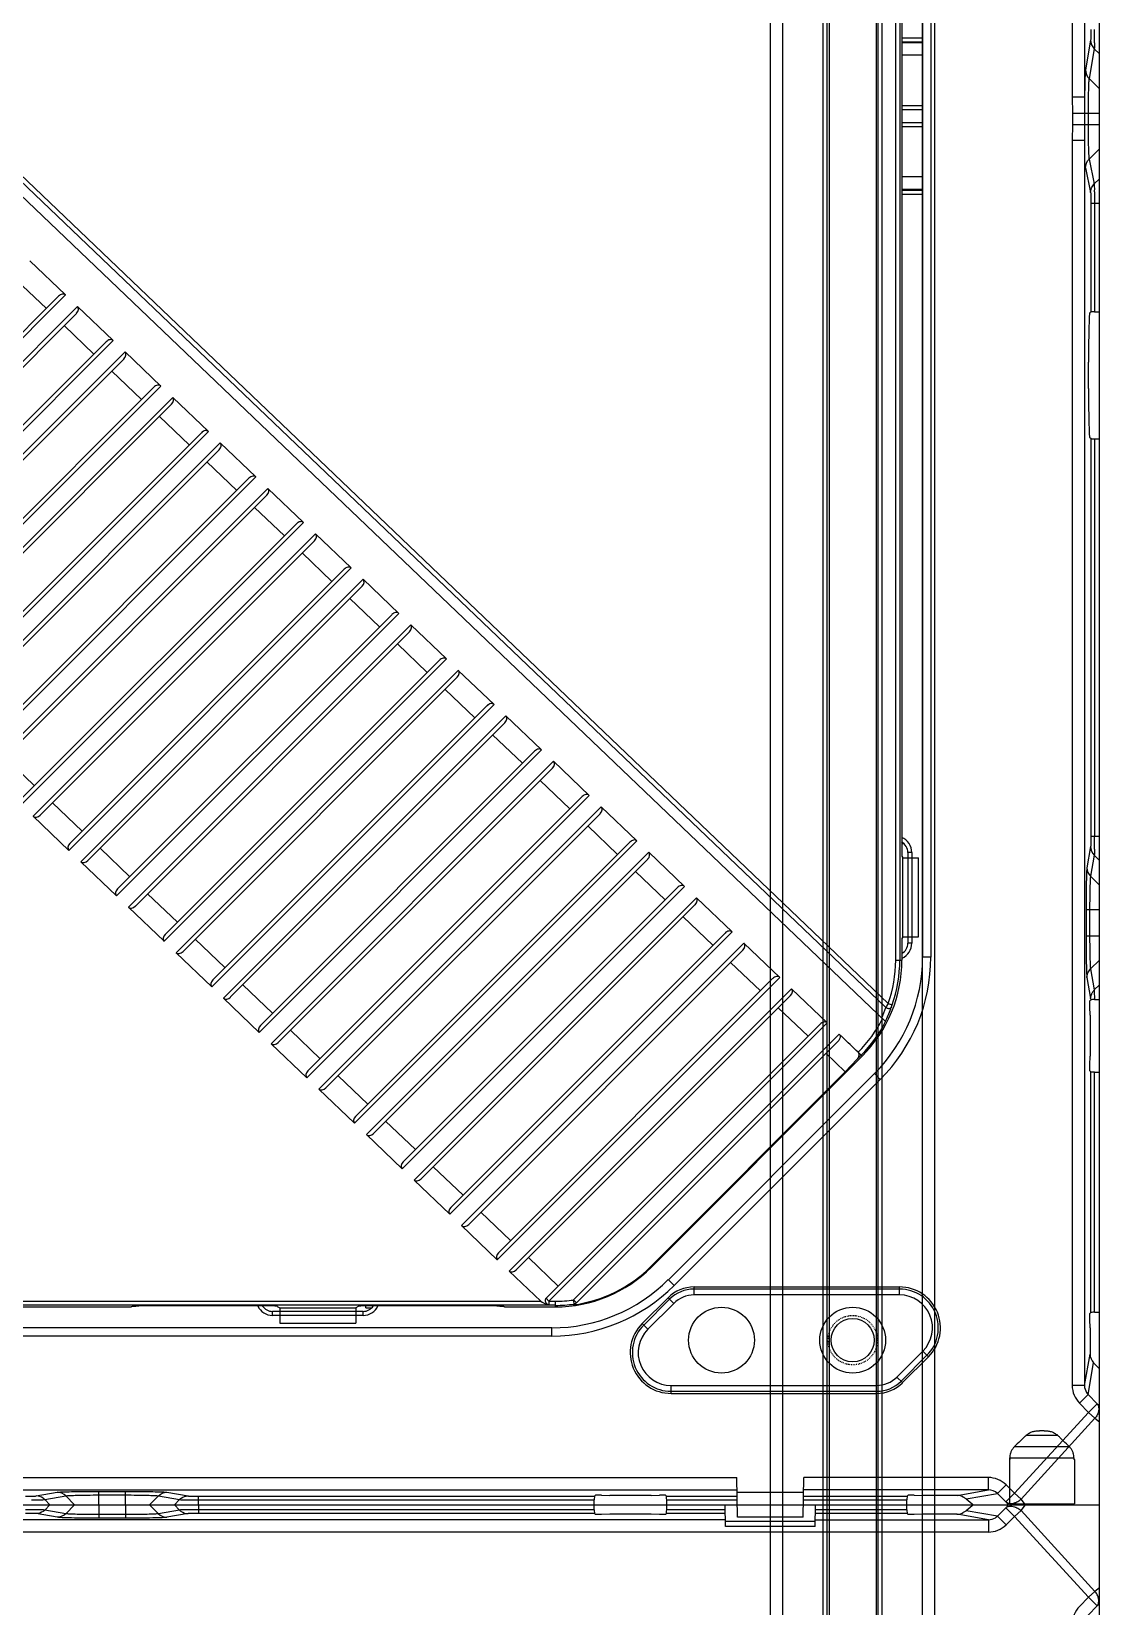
# Model space of a CAD drawing. Header units: millimetres. Extents: x 7531 to 19147, y 2539 to 6525.
# Drawn here: x 17293.6 to 17423.5, y 5088.1 to 5279.5 of the extents above; entities that cross this region are included whole.
import ezdxf

# ---------------------------------------------------------------- set-up
doc = ezdxf.new("R2010")
doc.units = ezdxf.units.MM
doc.linetypes.add('HIDDEN', pattern=[0.2, 0.1, -0.1])
doc.layers.add('02___PRT_ALL_AXES', color=7, linetype='Continuous')
doc.layers.add('DEFAULT_2', color=8, linetype='HIDDEN')

# ---------------------------------------------------------------- blocks, each defined once
blk = doc.blocks.new('DASFASFASEFWE')
at = {"color": 7, "linetype": 'Continuous'}
for p, q in [((408.59, 3285.7), (408.59, 3490.95)), ((409.09, 3490.95), (409.09, 3285.7)), ((409.35, 3478.32), (409.35, 3298.32)), ((283.4, 3396.65), (407.34, 3278.25)), ((407.39, 3279.94), (285.16, 3396.69)), ((407.68, 3280.42), (285.55, 3397.09)), ((307.7, 3366.53), (303.36, 3370.67)), ((301.74, 3368.35), (305.36, 3364.89)), ((273.38, 3332.21), (307.7, 3366.53)), ((273.51, 3333.05), (306.84, 3366.38)), ((309.14, 3365.14), (274.83, 3330.83)), ((313.48, 3361), (309.14, 3365.14)), ((309.01, 3364.3), (275.68, 3330.98)), ((307.53, 3362.82), (311.14, 3359.36)), ((279.17, 3326.68), (313.48, 3361)), ((279.3, 3327.52), (312.63, 3360.85)), ((314.93, 3359.62), (280.61, 3325.3)), ((319.27, 3355.47), (314.93, 3359.62)), ((314.8, 3358.78), (281.47, 3325.45)), ((313.31, 3357.29), (316.93, 3353.84)), ((284.95, 3321.15), (319.27, 3355.47)), ((285.09, 3321.99), (318.41, 3355.32)), ((320.72, 3354.09), (286.4, 3319.77)), ((320.58, 3353.25), (287.26, 3319.92)), ((325.06, 3349.94), (320.72, 3354.09)), ((319.1, 3351.76), (322.71, 3348.31)), ((290.74, 3315.63), (325.06, 3349.94)), ((290.87, 3316.47), (324.2, 3349.79)), ((326.5, 3348.56), (292.18, 3314.24)), ((326.37, 3347.72), (293.04, 3314.39)), ((330.84, 3344.42), (326.5, 3348.56)), ((324.88, 3346.24), (328.5, 3342.78)), ((296.52, 3310.1), (330.84, 3344.42)), ((296.66, 3310.94), (329.99, 3344.27)), ((332.29, 3343.03), (297.97, 3308.72)), ((332.16, 3342.19), (298.83, 3308.87)), ((336.63, 3338.89), (332.29, 3343.03)), ((330.67, 3340.71), (334.29, 3337.25)), ((302.31, 3304.57), (336.63, 3338.89)), ((302.44, 3305.41), (335.77, 3338.74)), ((338.08, 3337.51), (303.76, 3303.19)), ((337.94, 3336.67), (304.61, 3303.34)), ((342.41, 3333.36), (338.08, 3337.51)), ((336.46, 3335.18), (340.07, 3331.73)), ((308.1, 3299.04), (342.41, 3333.36)), ((308.23, 3299.88), (341.56, 3333.21)), ((343.86, 3331.98), (309.54, 3297.66)), ((343.73, 3331.14), (310.4, 3297.81)), ((348.2, 3327.83), (343.86, 3331.98)), ((342.24, 3329.65), (345.86, 3326.2)), ((313.88, 3293.52), (348.2, 3327.83)), ((314.02, 3294.36), (347.34, 3327.68)), ((349.65, 3326.45), (315.33, 3292.13)), ((353.99, 3322.31), (349.65, 3326.45)), ((349.51, 3325.61), (316.19, 3292.28)), ((348.03, 3324.13), (351.65, 3320.67)), ((319.67, 3287.99), (353.99, 3322.31)), ((319.8, 3288.83), (353.13, 3322.16)), ((355.43, 3320.92), (321.12, 3286.61)), ((359.77, 3316.78), (355.43, 3320.92)), ((355.3, 3320.08), (321.97, 3286.76)), ((325.46, 3282.46), (359.77, 3316.78)), ((353.82, 3318.6), (357.43, 3315.14)), ((325.59, 3283.3), (358.92, 3316.63)), ((361.22, 3315.4), (326.9, 3281.08)), ((365.56, 3311.25), (361.22, 3315.4)), ((361.09, 3314.56), (327.76, 3281.23)), ((359.6, 3313.07), (363.22, 3309.62)), ((331.24, 3276.93), (365.56, 3311.25)), ((331.38, 3277.77), (364.7, 3311.1)), ((303.93, 3306.9), (300.31, 3310.35)), ((367.01, 3309.87), (332.69, 3275.55)), ((371.35, 3305.72), (367.01, 3309.87)), ((366.87, 3309.03), (333.55, 3275.7)), ((365.39, 3307.54), (369, 3304.09)), ((337.03, 3271.41), (371.35, 3305.72)), ((337.16, 3272.25), (370.49, 3305.57)), ((309.72, 3301.37), (306.1, 3304.82)), ((372.79, 3304.34), (338.47, 3270.02)), ((372.66, 3303.5), (339.33, 3270.17)), ((377.13, 3300.2), (372.79, 3304.34)), ((303.76, 3303.19), (308.1, 3299.04)), ((371.17, 3302.02), (374.79, 3298.56)), ((342.81, 3265.88), (377.13, 3300.2)), ((342.95, 3266.72), (376.28, 3300.05)), ((309.54, 3297.66), (313.88, 3293.52)), ((315.5, 3295.84), (311.89, 3299.3)), ((378.58, 3298.81), (344.26, 3264.5)), ((378.45, 3297.97), (345.12, 3264.65)), ((382.92, 3294.67), (378.58, 3298.81)), ((409.35, 3298.32), (409.47, 3298.13)), ((409.47, 3298.13), (411.35, 3298.13)), ((409.47, 3288.52), (409.47, 3298.13)), ((411.35, 3288.52), (411.35, 3298.13)), ((376.96, 3296.49), (380.58, 3293.03)), ((348.6, 3260.35), (382.92, 3294.67)), ((348.73, 3261.19), (382.06, 3294.52)), ((315.33, 3292.13), (319.67, 3287.99)), ((321.29, 3290.31), (317.67, 3293.77)), ((384.37, 3293.29), (350.05, 3258.97)), ((384.23, 3292.45), (350.9, 3259.12)), ((388.7, 3289.14), (384.37, 3293.29)), ((382.75, 3290.96), (386.36, 3287.51)), ((327.07, 3284.79), (323.46, 3288.24)), ((354.39, 3254.82), (388.7, 3289.14)), ((354.52, 3255.66), (387.85, 3288.99)), ((409.47, 3288.52), (409.35, 3288.32)), ((409.35, 3288.32), (409.35, 3285.7)), ((409.47, 3288.52), (411.35, 3288.52)), ((321.12, 3286.61), (325.46, 3282.46)), ((390.15, 3287.76), (355.83, 3253.44)), ((390.02, 3286.92), (356.69, 3253.59)), ((394.49, 3283.61), (390.15, 3287.76)), ((388.53, 3285.43), (392.15, 3281.98)), ((408.59, 3285.7), (409.35, 3285.7)), ((332.86, 3279.26), (329.24, 3282.71)), ((360.17, 3249.3), (394.49, 3283.61)), ((360.31, 3250.14), (393.63, 3283.46)), ((326.9, 3281.08), (331.24, 3276.93)), ((395.94, 3282.23), (361.62, 3247.91)), ((395.8, 3281.39), (362.48, 3248.06)), ((400.28, 3278.09), (395.94, 3282.23)), ((407.68, 3280.42), (408.15, 3280.26)), ((394.32, 3279.91), (397.94, 3276.45)), ((338.65, 3273.73), (335.03, 3277.19)), ((366.09, 3244.61), (399.42, 3277.94)), ((366.45, 3244.26), (400.28, 3278.09)), ((401.72, 3276.7), (369.43, 3244.41)), ((402.07, 3276.37), (401.72, 3276.7)), ((332.69, 3275.55), (337.03, 3271.41)), ((401.59, 3275.86), (369.78, 3244.06)), ((378.89, 3248.41), (404.52, 3274.03)), ((400.1, 3274.38), (402.46, 3272.12)), ((402.46, 3272.12), (403.92, 3273.69)), ((404.39, 3274.16), (403.92, 3273.69)), ((404.52, 3274.03), (404, 3274.56)), ((344.43, 3268.2), (340.82, 3271.66)), ((402.46, 3272.12), (378.82, 3248.48)), ((338.47, 3270.02), (342.81, 3265.88)), ((350.22, 3262.68), (346.6, 3266.13)), ((344.26, 3264.5), (348.6, 3260.35)), ((356.01, 3257.15), (352.39, 3260.6)), ((350.05, 3258.97), (354.39, 3254.82)), ((361.79, 3251.62), (358.18, 3255.08)), ((355.83, 3253.44), (360.17, 3249.3)), ((361.62, 3247.91), (365.45, 3244.26)), ((367.58, 3246.09), (363.96, 3249.55)), ((378.82, 3248.48), (378.89, 3248.41)), ((-98.74, 3244.26), (365.45, 3244.26)), ((366.09, 3244.61), (366.45, 3244.26)), ((366.45, 3244.26), (367.23, 3244.26)), ((366.45, 3244.26), (366.45, 3243.82)), ((367.23, 3243.57), (367.23, 3244.26)), ((369.43, 3244.41), (369.78, 3244.06)), ((369.46, 3244.25), (369.46, 3244.44)), ((369.5, 3243.92), (369.46, 3244.25)), ((367.23, 3243.76), (-100.52, 3243.76)), ((211.76, 3243.57), (314.94, 3243.57)), ((315.77, 3243.64), (315.77, 3243.61)), ((332.44, 3243.68), (316.59, 3243.68)), ((333.43, 3243.63), (333.72, 3243.46)), ((333.72, 3243.46), (342.99, 3243.46)), ((333.72, 3243.46), (333.72, 3241.57)), ((343.27, 3243.63), (342.99, 3243.46)), ((342.99, 3243.46), (342.99, 3241.57)), ((360.12, 3243.68), (344.27, 3243.68)), ((360.92, 3243.64), (360.96, 3243.61)), ((361.76, 3243.57), (367.23, 3243.57)), ((369.69, 3243.97), (369.75, 3244.03)), ((333.72, 3241.57), (342.99, 3241.57))]:
    blk.add_line(p, q, dxfattribs=at)
for centre, radius, start, end in [((392.85, 3285.7), 16.5, 315, 360), ((392.85, 3285.7), 15.74, 340.4081, 0), ((392.85, 3285.7), 16.24, 340.4081, 0), ((484.1, 3234.31), 89.26, 148.8899, 149.255), ((392.85, 3285.7), 15.82, 314.9645, 333.3049), ((392.09, 3285.18), 16.17, 336.3029, 341.0874), ((392.46, 3285.31), 16.48, 335.3463, 341.0621), ((392.85, 3285.7), 16.32, 315, 332.7697), ((392.44, 3285.32), 16.5, 334.6281, 335.3469), ((367.23, 3260.07), 16.5, 270, 315), ((367.23, 3260.07), 16.4, 277.636, 315), ((367.23, 3260.07), 15.82, 270, 278.0172), ((366.59, 3244.41), 0.611, 216.904, 225.0065), ((367.23, 3260.07), 16.32, 270, 278.0172), ((369.34, 3244.32), 0.504, 277.6627, 314.9914)]:
    blk.add_arc(centre, radius, start, end, dxfattribs=at)
for centre, major_axis, ratio, start_param, end_param in [((307.2, 3366.03), (0.507, 0.483), 0.713711, 0.033298, 1.604095), ((308.65, 3364.65), (0.507, 0.483), 0.713711, -1.537498, 0.033298), ((312.99, 3360.5), (0.507, 0.483), 0.713711, 0.033298, 1.604095), ((314.43, 3359.12), (0.507, 0.483), 0.713711, -1.537498, 0.033298), ((318.77, 3354.98), (0.507, 0.483), 0.713711, 0.033298, 1.604095), ((320.22, 3353.59), (0.507, 0.483), 0.713711, -1.537498, 0.033298), ((324.56, 3349.45), (0.507, 0.483), 0.713711, 0.033298, 1.604095), ((326.01, 3348.07), (0.507, 0.483), 0.713711, -1.537498, 0.033298), ((330.35, 3343.92), (0.507, 0.483), 0.713711, 0.033298, 1.604095), ((331.79, 3342.54), (0.507, 0.483), 0.713711, -1.537498, 0.033298), ((336.13, 3338.39), (0.507, 0.483), 0.713711, 0.033298, 1.604095), ((337.58, 3337.01), (0.507, 0.483), 0.713711, -1.537498, 0.033298), ((341.92, 3332.87), (0.507, 0.483), 0.713711, 0.033298, 1.604095), ((343.37, 3331.48), (0.507, 0.483), 0.713711, -1.537498, 0.033298), ((347.71, 3327.34), (0.507, 0.483), 0.713711, 0.033298, 1.604095), ((349.15, 3325.96), (0.507, 0.483), 0.713711, -1.537498, 0.033298), ((353.49, 3321.81), (0.507, 0.483), 0.713711, 0.033298, 1.604095), ((354.94, 3320.43), (0.507, 0.483), 0.713711, -1.537498, 0.033298), ((359.28, 3316.28), (0.507, 0.483), 0.713711, 0.033298, 1.604095), ((360.72, 3314.9), (0.507, 0.483), 0.713711, -1.537498, 0.033298), ((365.06, 3310.76), (0.507, 0.483), 0.713711, 0.033298, 1.604095), ((366.51, 3309.37), (0.507, 0.483), 0.713711, -1.537498, 0.033298), ((370.85, 3305.23), (0.507, 0.483), 0.713711, 0.033298, 1.604095), ((372.3, 3303.85), (0.507, 0.483), 0.713711, -1.537498, 0.033298), ((304.25, 3303.68), (0.507, 0.483), 0.713711, -3.108294, -1.537498), ((308.59, 3299.54), (0.507, 0.483), 0.713711, 1.604095, 3.174891), ((376.64, 3299.7), (0.507, 0.483), 0.713711, 0.033298, 1.604095), ((310.04, 3298.16), (0.507, 0.483), 0.713711, -3.108294, -1.537498), ((378.08, 3298.32), (0.507, 0.483), 0.713711, -1.537498, 0.033298), ((314.38, 3294.01), (0.507, 0.483), 0.713711, 1.604095, 3.174891), ((382.42, 3294.17), (0.507, 0.483), 0.713711, 0.033298, 1.604095), ((315.82, 3292.63), (0.507, 0.483), 0.713711, -3.108294, -1.537498), ((383.87, 3292.79), (0.507, 0.483), 0.713711, -1.537498, 0.033298), ((320.16, 3288.48), (0.507, 0.483), 0.713711, 1.604095, 3.174891), ((388.21, 3288.65), (0.507, 0.483), 0.713711, 0.033298, 1.604095), ((321.61, 3287.1), (0.507, 0.483), 0.713711, -3.108294, -1.537498), ((389.66, 3287.26), (0.507, 0.483), 0.713711, -1.537498, 0.033298), ((325.95, 3282.96), (0.507, 0.483), 0.713711, 1.604095, 3.174891), ((394, 3283.12), (0.507, 0.483), 0.713711, 0.033298, 1.604095), ((327.4, 3281.57), (0.507, 0.483), 0.713711, -3.108294, -1.537498), ((395.44, 3281.74), (0.507, 0.483), 0.713711, -1.537498, 0.033298), ((331.74, 3277.43), (0.507, 0.483), 0.713711, 1.604095, 3.174891), ((333.18, 3276.05), (0.507, 0.483), 0.713711, -3.108294, -1.537498), ((337.52, 3271.9), (0.507, 0.483), 0.713711, 1.604095, 3.174891), ((338.97, 3270.52), (0.507, 0.483), 0.713711, -3.108294, -1.537498), ((343.31, 3266.37), (0.507, 0.483), 0.713711, 1.604095, 3.174891), ((344.76, 3264.99), (0.507, 0.483), 0.713711, -3.108294, -1.537498), ((349.1, 3260.85), (0.507, 0.483), 0.713711, 1.604095, 3.174891), ((350.54, 3259.46), (0.507, 0.483), 0.713711, -3.108294, -1.537498), ((354.88, 3255.32), (0.507, 0.483), 0.713711, 1.604095, 3.174891), ((356.33, 3253.94), (0.507, 0.483), 0.713711, -3.108294, -1.537498), ((360.67, 3249.79), (0.507, 0.483), 0.713711, 1.604095, 3.174891), ((362.11, 3248.41), (0.507, 0.483), 0.713711, -3.108294, -1.537498), ((366.46, 3244.26), (1.14, -0.27), 0.371892, -2.577574, -1.494979), ((332.44, 3243.63), (1, 0), 0.052408, 0.087266, 1.570796), ((344.27, 3243.63), (1, 0), 0.052408, 1.570796, 3.054326)]:
    blk.add_ellipse(centre, major_axis=major_axis, ratio=ratio, start_param=start_param, end_param=end_param, dxfattribs=at)
for points, knots in [([(407.39, 3279.94), (407.44, 3279.91), (407.53, 3279.88), (407.65, 3279.85), (407.77, 3279.84), (407.88, 3279.85), (407.97, 3279.88), (408.01, 3279.91), (408.02, 3279.92)], [0, 0, 0, 0, 0.277152, 0.423484, 0.565087, 0.813386, 0.915358, 1, 1, 1, 1]), ([(408.05, 3279.96), (408.04, 3279.96), (408.04, 3279.94), (408.03, 3279.93), (408.02, 3279.92)], [0, 0, 0, 0, 0.238205, 1, 1, 1, 1]), ([(408.05, 3279.96), (408.05, 3279.98), (408.09, 3280.08), (408.12, 3280.18), (408.15, 3280.26)], [0, 0, 0, 0, 0.232424, 1, 1, 1, 1]), ([(400.28, 3278.09), (400.24, 3278.12), (400.17, 3278.17), (400.04, 3278.2), (399.92, 3278.2), (399.77, 3278.16), (399.59, 3278.08), (399.47, 3277.99), (399.42, 3277.94)], [0, 0, 0, 0, 0.141452, 0.276417, 0.404683, 0.528215, 0.766527, 1, 1, 1, 1]), ([(401.72, 3276.7), (401.76, 3276.67), (401.81, 3276.6), (401.84, 3276.48), (401.84, 3276.35), (401.81, 3276.2), (401.74, 3276.03), (401.64, 3275.92), (401.59, 3275.86)], [0, 0, 0, 0, 0.14182, 0.276833, 0.40489, 0.528122, 0.766105, 1, 1, 1, 1]), ([(403.92, 3273.69), (403.96, 3273.74), (404.05, 3273.86), (404.12, 3274.03), (404.14, 3274.15), (404.14, 3274.23), (404.14, 3274.29), (404.12, 3274.35), (404.1, 3274.39), (404.09, 3274.43), (404.07, 3274.47), (404.05, 3274.5), (404.03, 3274.51)], [0, 0, 0, 0, 0.23314, 0.470919, 0.594052, 0.657744, 0.722887, 0.789021, 0.85743, 0.893057, 0.929346, 1, 1, 1, 1]), ([(366.09, 3244.61), (366.07, 3244.59), (366.03, 3244.53), (365.99, 3244.42), (365.99, 3244.3), (366.01, 3244.23), (366.02, 3244.19)], [0, 0, 0, 0, 0.235027, 0.477318, 0.731893, 1, 1, 1, 1]), ([(366.02, 3244.19), (366.03, 3244.17), (366.05, 3244.12), (366.08, 3244.07), (366.1, 3244.04)], [0, 0, 0, 0, 0.246104, 1, 1, 1, 1]), ([(369.78, 3244.06), (369.75, 3244.02), (369.66, 3243.96), (369.55, 3243.92), (369.5, 3243.92)], [0, 0, 0, 0, 0.499885, 1, 1, 1, 1]), ([(314.94, 3243.57), (314.99, 3243.57), (315.09, 3243.57), (315.23, 3243.58), (315.36, 3243.58), (315.48, 3243.58), (315.58, 3243.59), (315.65, 3243.59), (315.69, 3243.6), (315.71, 3243.6), (315.73, 3243.61), (315.74, 3243.61), (315.74, 3243.61)], [0, 0, 0, 0, 0.183944, 0.362856, 0.529354, 0.67717, 0.801738, 0.898779, 0.936022, 0.965419, 0.986767, 1, 1, 1, 1]), ([(315.79, 3243.64), (315.79, 3243.64), (315.8, 3243.64), (315.82, 3243.65), (315.84, 3243.65), (315.88, 3243.66), (315.95, 3243.66), (316.05, 3243.67), (316.17, 3243.67), (316.3, 3243.68), (316.44, 3243.68), (316.54, 3243.68), (316.59, 3243.68)], [0, 0, 0, 0, 0.013233, 0.034581, 0.063978, 0.101221, 0.198262, 0.32283, 0.470646, 0.637144, 0.816056, 1, 1, 1, 1]), ([(360.12, 3243.68), (360.17, 3243.68), (360.27, 3243.68), (360.41, 3243.68), (360.54, 3243.67), (360.65, 3243.67), (360.75, 3243.66), (360.82, 3243.66), (360.86, 3243.65), (360.89, 3243.65), (360.9, 3243.64), (360.91, 3243.64), (360.92, 3243.64)], [0, 0, 0, 0, 0.183944, 0.362856, 0.529354, 0.67717, 0.801738, 0.898779, 0.936022, 0.965419, 0.986767, 1, 1, 1, 1]), ([(360.96, 3243.61), (360.97, 3243.61), (360.98, 3243.61), (360.99, 3243.6), (361.02, 3243.6), (361.06, 3243.59), (361.13, 3243.59), (361.23, 3243.58), (361.34, 3243.58), (361.47, 3243.58), (361.62, 3243.57), (361.71, 3243.57), (361.76, 3243.57)], [0, 0, 0, 0, 0.013233, 0.034581, 0.063978, 0.101221, 0.198262, 0.32283, 0.470646, 0.637144, 0.816056, 1, 1, 1, 1]), ([(366.16, 3243.97), (366.2, 3243.93), (366.29, 3243.87), (366.39, 3243.83), (366.45, 3243.82)], [0, 0, 0, 0, 0.508677, 1, 1, 1, 1]), ([(369.4, 3243.82), (369.41, 3243.83), (369.43, 3243.85), (369.46, 3243.88), (369.49, 3243.91), (369.5, 3243.92)], [0, 0, 0, 0, 0.252869, 0.62231, 1, 1, 1, 1])]:
    blk.add_open_spline(points, degree=3, knots=knots, dxfattribs=at)
blk.add_open_spline([(404.03, 3274.51), (403.38, 3275.13), (402.72, 3275.75), (402.07, 3276.37)], degree=3, dxfattribs=at)
blk = doc.blocks.new('32332232')
at = {"color": 7, "linetype": 'Continuous'}
for p, q in [((4116.54, 1999.78), (4116.86, 2000.09)), ((4116.75, 1999.99), (4116.86, 2000.09)), ((4121.8, 2001.11), (4117.91, 2001.11)), ((4120.02, 2001.7), (4119.69, 2001.7)), ((4122.85, 2000.09), (4123.17, 1999.78)), ((4115.91, 1998.2), (4115.95, 1998.2)), ((4115.91, 1998.2), (4115.91, 1992.8)), ((4123.76, 1998.37), (4115.95, 1998.37)), ((4115.95, 1998.37), (4115.95, 1998.2)), ((4116.54, 1999.78), (4123.17, 1999.78)), ((4123.06, 1999.89), (4123.17, 1999.78)), ((4123.76, 1998.37), (4123.76, 1998.2)), ((4123.81, 1998.2), (4123.76, 1998.2)), ((4123.81, 1998.2), (4123.81, 1992.8)), ((3526.86, 1992.7), (4126.86, 1992.7)), ((3998.67, 1992.06), (3999.29, 1992.7)), ((4002.3, 1992.7), (4001.23, 1991.62)), ((4005.25, 1992.7), (4005.25, 1991.06)), ((4008.46, 1992.7), (4008.46, 1991.06)), ((4011.41, 1992.7), (4012.48, 1991.62)), ((4015.04, 1992.06), (4014.42, 1992.7)), ((4017.37, 1992.7), (4017.37, 1991.65)), ((4065.45, 1992.09), (4065.43, 1992.7)), ((4074.26, 1992.09), (4074.28, 1992.7)), ((4081.42, 1990.06), (4081.36, 1992.7)), ((4092.29, 1990.06), (4092.36, 1992.7)), ((4103.45, 1992.09), (4103.43, 1992.7)), ((4111.38, 1992.58), (4110.65, 1991.98)), ((4111.38, 1992.58), (4111.5, 1992.7)), ((4115.49, 1992.34), (4115.78, 1992.7)), ((4115.91, 1992.8), (4123.81, 1992.8)), ((4117.32, 1992), (4117.88, 1992.7)), ((4126.86, 1655.2), (4126.86, 1992.7)), ((4081.4, 1990.88), (3829.16, 1990.88)), ((3997.68, 1992.09), (3996.34, 1992.09)), ((4000.19, 1991.18), (3997.62, 1991.63)), ((3998.5, 1992.07), (3998.02, 1992.08)), ((3998.67, 1992.06), (3998.5, 1992.07)), ((4001.23, 1991.62), (3998.67, 1992.06)), ((4008.46, 1991.5), (4005.25, 1991.5)), ((4008.46, 1991.06), (4005.25, 1991.06)), ((4015.04, 1992.06), (4012.48, 1991.62)), ((4016.09, 1991.63), (4013.52, 1991.18)), ((4065.45, 1992.09), (4017.37, 1992.09)), ((4065.48, 1991.65), (4017.37, 1991.65)), ((4065.61, 1991.53), (4065.48, 1991.65)), ((4066.33, 1991.53), (4065.61, 1991.53)), ((4067.36, 1991.55), (4066.33, 1991.53)), ((4072.35, 1991.55), (4067.36, 1991.55)), ((4073.38, 1991.53), (4072.36, 1991.55)), ((4074.11, 1991.53), (4073.38, 1991.53)), ((4074.23, 1991.65), (4074.11, 1991.53)), ((4081.38, 1991.65), (4074.23, 1991.65)), ((4081.37, 1992.09), (4074.26, 1992.09)), ((4092.3, 1990.68), (4081.41, 1990.68)), ((4092.31, 1990.88), (4113.36, 1990.88)), ((4103.48, 1991.65), (4092.33, 1991.65)), ((4103.45, 1992.09), (4092.34, 1992.09)), ((4103.61, 1991.53), (4103.48, 1991.65)), ((4104.33, 1991.53), (4103.61, 1991.53)), ((4105.36, 1991.55), (4104.33, 1991.53)), ((4109.54, 1991.55), (4105.36, 1991.55)), ((4113.36, 1990.88), (4109.54, 1991.55)), ((4114.45, 1991.32), (4110.65, 1991.98)), ((4113.36, 1990.88), (4113.36, 1989.38)), ((4114.45, 1991.32), (4115.49, 1992.34)), ((4114.45, 1991.32), (4115.5, 1990.25)), ((4115.49, 1992.34), (4116.54, 1991.28)), ((4115.5, 1990.25), (4116.54, 1991.28)), ((4116.54, 1991.28), (4117.32, 1992)), ((4125.52, 1981.46), (4116.54, 1991.28)), ((4126.3, 1982.18), (4117.32, 1992)), ((4113.36, 1989.38), (3829.16, 1989.38)), ((4092.29, 1990.06), (4081.42, 1990.06)), ((4125.52, 1981.46), (4124.41, 1980.34)), ((4126.3, 1982.18), (4125.52, 1981.46)), ((4126.58, 1980.42), (4125.52, 1981.46)), ((4126.86, 1982.62), (4126.3, 1982.18)), ((4126.58, 1980.42), (4125.47, 1979.29)), ((4126.86, 1980.63), (4126.58, 1980.42)), ((4123.54, 1978.2), (4123.54, 1826.25)), ((4125.04, 1978.2), (4125.04, 1826.25)), ((4105.36, 1926.16), (4105.36, 1721.74)), ((4106.36, 1926.16), (4106.36, 1721.74)), ((4105.36, 1833.43), (4102.86, 1833.43)), ((4105.36, 1832.93), (4102.86, 1832.93)), ((4105.36, 1832.84), (4102.86, 1832.84)), ((4125.78, 1833.18), (4125.15, 1829.56)), ((4126.22, 1832.13), (4125.59, 1828.52)), ((4126.86, 1831.51), (4126.22, 1832.13)), ((4105.36, 1831.34), (4102.86, 1831.34)), ((4125.59, 1828.52), (4126.86, 1827.27)), ((4125.04, 1826.25), (4123.54, 1826.25)), ((4123.54, 1826.25), (4123.57, 1824.32)), ((4125.04, 1826.25), (4125.05, 1824.32)), ((4123.57, 1824.32), (4126.86, 1824.32)), ((4123.57, 1824.32), (4123.57, 1822.93)), ((4125.05, 1824.32), (4125.05, 1822.93)), ((4125.47, 1824.32), (4125.47, 1822.93)), ((4123.57, 1822.93), (4123.54, 1821)), ((4123.57, 1822.93), (4126.86, 1822.93)), ((4125.05, 1822.93), (4125.04, 1821)), ((4125.04, 1821), (4123.54, 1821)), ((4123.54, 1821), (4123.54, 1669.69)), ((4125.04, 1821), (4125.04, 1669.69)), ((4125.59, 1818.72), (4126.86, 1819.97)), ((4125.59, 1818.72), (4126.22, 1815.71)), ((4105.36, 1816.55), (4102.86, 1816.55)), ((4125.15, 1817.67), (4125.78, 1814.66)), ((4126.86, 1816.33), (4126.22, 1815.71)), ((4105.36, 1815.05), (4102.86, 1815.05)), ((4102.86, 1814.96), (4105.36, 1814.96)), ((4102.86, 1814.46), (4105.36, 1814.46)), ((4126.22, 1815.71), (4126.23, 1815.54)), ((4126.23, 1815.54), (4126.24, 1814.97)), ((4126.25, 1814.73), (4126.25, 1813.37)), ((4125.81, 1813.37), (4126.86, 1813.37)), ((4125.81, 1813.37), (4125.81, 1800.14)), ((4126.25, 1813.37), (4126.25, 1800.15)), ((4125.81, 1800.14), (4125.68, 1800.05)), ((4126.25, 1800.15), (4126.86, 1800.17)), ((4125.53, 1790.84), (4125.53, 1794.05)), ((4125.81, 1784.76), (4125.68, 1784.84)), ((4125.81, 1784.76), (4125.81, 1736.46)), ((4126.25, 1784.74), (4126.86, 1784.73)), ((4126.25, 1784.74), (4126.25, 1736.46)), ((4125.81, 1736.46), (4126.86, 1736.46)), ((4102.86, 1735.57), (4103.05, 1735.57)), ((4104.05, 1734.45), (4103.56, 1734.45)), ((4103.56, 1734.45), (4103.56, 1723.45)), ((4104.05, 1734.45), (4104.05, 1723.45)), ((4125.78, 1735.18), (4125.34, 1732.61)), ((4126.22, 1734.13), (4125.77, 1731.57)), ((4126.86, 1733.51), (4126.22, 1734.13)), ((4125.77, 1731.57), (4126.86, 1730.5)), ((4125.22, 1727.55), (4126.86, 1727.55)), ((4125.22, 1727.55), (4125.22, 1724.34)), ((4125.66, 1727.55), (4125.66, 1724.34)), ((4104.05, 1723.45), (4103.56, 1723.45)), ((4125.22, 1724.34), (4126.86, 1724.34)), ((4106.36, 1721.74), (4105.36, 1721.74)), ((4125.77, 1720.32), (4126.86, 1721.39)), ((4125.34, 1719.28), (4125.78, 1716.72)), ((4125.77, 1720.32), (4126.22, 1717.76)), ((4126.86, 1718.38), (4126.22, 1717.76)), ((4126.22, 1717.76), (4126.23, 1717.58)), ((4126.23, 1717.58), (4126.25, 1716.7)), ((4125.68, 1716.45), (4125.8, 1716.56)), ((4125.68, 1715.72), (4125.68, 1716.45)), ((4125.71, 1714.7), (4125.68, 1715.72)), ((4125.78, 1716.72), (4125.8, 1716.56)), ((4126.25, 1716.7), (4126.25, 1716.59)), ((4126.25, 1716.59), (4126.44, 1716.6)), ((4126.44, 1716.6), (4126.86, 1716.61)), ((4125.71, 1714.7), (4125.71, 1709.7)), ((4125.68, 1708.67), (4125.71, 1709.7)), ((4099.5, 1707.6), (4074.46, 1682.55)), ((4100.2, 1706.89), (4099.5, 1707.6)), ((4125.68, 1707.95), (4125.68, 1708.67)), ((4125.81, 1707.82), (4125.68, 1707.95)), ((4125.81, 1678.57), (4125.81, 1707.82)), ((4126.25, 1707.79), (4126.86, 1707.78)), ((4126.25, 1678.6), (4126.25, 1707.79)), ((4100.2, 1706.89), (4075.16, 1681.85)), ((4075.16, 1681.85), (4074.46, 1682.55)), ((4102.56, 1681.66), (4077.58, 1681.66)), ((4077.58, 1680.7), (4077.58, 1681.66)), ((4102.56, 1681.41), (4077.58, 1681.41)), ((4102.56, 1680.7), (4077.58, 1680.7)), ((4102.56, 1680.7), (4102.56, 1681.66)), ((4037.36, 1678.7), (4026.36, 1678.7)), ((4026.36, 1678.21), (4026.36, 1678.7)), ((4037.36, 1678.21), (4037.36, 1678.7)), ((4037.69, 1679.15), (4037.69, 1679.35)), ((4037.69, 1679.15), (4038.43, 1679.15)), ((4074.42, 1680.36), (4071.28, 1677.21)), ((4074.61, 1680.17), (4071.46, 1677.03)), ((4075.11, 1679.67), (4071.96, 1676.53)), ((4074.42, 1680.36), (4075.11, 1679.67)), ((4125.68, 1678.45), (4125.81, 1678.57)), ((4126.25, 1678.6), (4126.86, 1678.62)), ((4060.31, 1676.7), (3593.4, 1676.7)), ((4037.36, 1678.21), (4026.36, 1678.21)), ((4060.31, 1675.7), (4060.31, 1676.7)), ((4071.28, 1677.21), (4071.96, 1676.53)), ((4125.68, 1677.72), (4125.68, 1678.45)), ((4125.71, 1676.7), (4125.68, 1677.72)), ((4125.71, 1676.7), (4125.71, 1673.51)), ((4060.31, 1675.7), (3593.4, 1675.7)), ((4102.24, 1670.72), (4105.39, 1673.87)), ((4102.75, 1670.22), (4105.89, 1673.37)), ((4102.93, 1670.04), (4106.07, 1673.19)), ((4105.39, 1673.87), (4106.07, 1673.19)), ((4125.04, 1669.69), (4125.71, 1673.51)), ((4125.47, 1668.6), (4126.15, 1672.45)), ((4126.15, 1672.45), (4126.86, 1671.73)), ((4074.79, 1669.7), (4099.77, 1669.7)), ((4074.79, 1668.73), (4074.79, 1669.7)), ((4074.79, 1668.99), (4099.77, 1668.99)), ((4099.77, 1668.73), (4099.77, 1669.7)), ((4102.24, 1670.72), (4102.93, 1670.04)), ((4125.04, 1669.69), (4123.54, 1669.69)), ((4074.79, 1668.73), (4099.77, 1668.73)), ((4125.47, 1668.6), (4124.41, 1667.56)), ((4124.41, 1667.56), (4125.52, 1666.43)), ((4125.47, 1668.6), (4126.58, 1667.47)), ((4126.58, 1667.47), (4125.52, 1666.43)), ((4126.58, 1667.47), (4126.86, 1667.26)), ((4116.54, 1656.61), (4125.52, 1666.43)), ((4117.32, 1655.9), (4126.3, 1665.71)), ((4125.52, 1666.43), (4126.3, 1665.71)), ((4126.3, 1665.71), (4126.86, 1665.28)), ((3829.16, 1658.51), (4082.77, 1658.51)), ((4082.86, 1653.7), (4082.77, 1658.51)), ((4090.86, 1653.7), (4090.94, 1658.51)), ((4113.36, 1658.51), (4090.94, 1658.51)), ((4113.36, 1657.01), (4113.36, 1658.51)), ((4114.45, 1656.58), (4115.5, 1657.64)), ((4116.54, 1656.61), (4115.5, 1657.64)), ((3829.16, 1657.01), (4082.8, 1657.01)), ((3997.62, 1656.27), (4000.19, 1656.72)), ((3998.67, 1655.83), (4001.23, 1656.28)), ((3999.29, 1655.2), (3998.67, 1655.83)), ((4001.23, 1656.28), (4002.3, 1655.2)), ((4005.25, 1656.83), (4008.46, 1656.83)), ((4005.25, 1655.2), (4005.25, 1656.83)), ((4005.25, 1656.39), (4008.46, 1656.39)), ((4008.46, 1655.2), (4008.46, 1656.83)), ((4012.48, 1656.28), (4011.41, 1655.2)), ((4012.48, 1656.28), (4015.04, 1655.83)), ((4013.52, 1656.72), (4016.09, 1656.27)), ((4014.42, 1655.2), (4015.04, 1655.83)), ((4015.04, 1655.83), (4015.22, 1655.82)), ((4015.22, 1655.82), (4015.77, 1655.81)), ((4016.04, 1655.81), (4017.37, 1655.8)), ((4017.37, 1656.24), (4065.48, 1656.24)), ((4017.37, 1655.2), (4017.37, 1656.24)), ((4017.37, 1655.8), (4065.45, 1655.8)), ((4065.43, 1655.2), (4065.45, 1655.8)), ((4065.48, 1656.24), (4065.61, 1656.37)), ((4066.33, 1656.37), (4065.61, 1656.37)), ((4066.33, 1656.37), (4067.36, 1656.34)), ((4072.35, 1656.34), (4067.36, 1656.34)), ((4072.36, 1656.34), (4073.38, 1656.37)), ((4074.11, 1656.37), (4073.38, 1656.37)), ((4074.11, 1656.37), (4074.23, 1656.24)), ((4074.23, 1656.24), (4082.81, 1656.24)), ((4074.26, 1655.8), (4082.82, 1655.8)), ((4074.28, 1655.2), (4074.26, 1655.8)), ((4090.91, 1656.7), (4082.8, 1656.7)), ((4090.89, 1655.8), (4103.45, 1655.8)), ((4090.9, 1656.24), (4103.48, 1656.24)), ((4113.36, 1657.01), (4090.91, 1657.01)), ((4103.43, 1655.2), (4103.45, 1655.8)), ((4103.48, 1656.24), (4103.61, 1656.37)), ((4104.33, 1656.37), (4103.61, 1656.37)), ((4104.33, 1656.37), (4105.36, 1656.34)), ((4109.54, 1656.34), (4105.36, 1656.34)), ((4109.54, 1656.34), (4113.36, 1657.01)), ((4110.65, 1655.91), (4114.45, 1656.58)), ((4110.65, 1655.91), (4111.38, 1655.31)), ((4115.49, 1655.55), (4114.45, 1656.58)), ((4115.49, 1655.55), (4116.54, 1656.61)), ((4115.78, 1655.2), (4115.49, 1655.55)), ((4117.32, 1655.9), (4116.54, 1656.61)), ((4117.88, 1655.2), (4117.32, 1655.9)), ((3570.88, 1655.2), (4082.83, 1655.2)), ((4090.86, 1653.7), (4082.86, 1653.7)), ((4090.88, 1655.2), (4126.86, 1655.2)), ((4111.5, 1655.2), (4111.38, 1655.31))]:
    blk.add_line(p, q, dxfattribs=at)
blk.add_circle((4080.92, 1675.2), 4, dxfattribs=at)
at = {"color": 6, "linetype": 'Continuous'}
for radius in [4, 2.63]:
    blk.add_circle((4096.86, 1675.2), radius, dxfattribs=at)
at = {"color": 7, "linetype": 'Continuous'}
for centre, radius, start, end in [((4211.89, 1903.3), 135.64, 133.9933, 134.4747), ((4168.37, 1948.32), 73.03, 133.7059, 133.9634), ((4119.28, 1999.68), 1.99, 131.3847, 133.6974), ((4119.68, 1987.59), 14.11, 89.9587, 90.4113), ((4119.68, 1987.59), 14.11, 89.9587, 90.4114), ((4120.03, 1987.59), 14.11, 89.5887, 90.0413), ((4120.03, 1987.59), 14.11, 89.5886, 90.0413), ((4120.43, 1999.68), 1.99, 46.3026, 48.6152), ((4071.34, 1948.32), 73.03, 46.0366, 46.2941), ((4027.82, 1903.3), 135.64, 45.5253, 46.0067), ((4116.91, 1998.2), 1, 161.4748, 180), ((4117.93, 1998.37), 1.98, 175.7569, 179.997), ((4121.78, 1998.37), 1.98, 0.003, 4.2431), ((4122.81, 1998.2), 1, 0, 18.5252), ((3996.99, 1922.69), 69.4, 89.1517, 89.4306), ((3997.6, 1993.12), 1.5, 305.2639, 310.202), ((3997.61, 1993.12), 1.49, 310.1986, 315.1715), ((4016.1, 1993.12), 1.49, 224.8285, 229.8014), ((4016.11, 1993.12), 1.5, 229.798, 234.7361), ((4016.8, 1915.83), 76.26, 90.5915, 90.7607), ((4017.21, 1872.74), 119.35, 90.2589, 90.5754), ((4017.36, 1839.32), 152.77, 89.997, 90.261), ((4115.88, 1990.45), 2.12, 47.0659, 52.1504), ((4124.71, 1980.82), 2.1, 33.8309, 40.3747), ((4008.09, 1834.29), 118.16, 359.4186, 359.7323), ((3973.94, 1834.46), 152.31, 359.7305, 0.0033), ((4050.58, 1833.88), 75.66, 359.2362, 359.4025), ((4050.5, 1813.95), 75.75, 0.5927, 0.769), ((4102.06, 1734.45), 1.99, 0, 67.4975), ((3973.94, 1736.46), 152.31, 359.7305, 0.0033), ((4102.06, 1734.45), 1.5, 0, 59.9978), ((4008.09, 1736.29), 118.16, 359.4186, 359.7323), ((4050.58, 1735.88), 75.66, 359.2362, 359.4025), ((4102.06, 1723.45), 1.99, 293.5785, 0), ((4102.06, 1723.45), 1.5, 302.2987, 0), ((4085.36, 1721.74), 20, 315, 0), ((4085.36, 1721.74), 21, 315, 0), ((4127.26, 1716.71), 1.48, 154.7133, 159.711), ((4127.28, 1716.7), 1.5, 139.8028, 154.656), ((4127.28, 1716.7), 1.49, 134.8285, 139.8014), ((4126.65, 1702.68), 13.92, 91.6779, 92.1368), ((4060.31, 1696.7), 20, 270, 315), ((4060.31, 1696.7), 21, 270, 315), ((4077.58, 1677.2), 4.47, 90, 135), ((4077.58, 1677.2), 4.21, 90, 135), ((4077.58, 1677.2), 3.5, 90, 135), ((4102.56, 1676.7), 4.97, 315, 90), ((4102.56, 1676.7), 4.71, 315, 90), ((4102.56, 1676.7), 4, 315, 90), ((4026.36, 1680.2), 1.99, 205.0651, 270), ((4026.36, 1680.2), 1.5, 214.2651, 270), ((4037.36, 1680.2), 1.99, 270, 334.9348), ((4037.36, 1680.2), 1.5, 270, 325.7348), ((4074.79, 1673.7), 4.97, 135, 270), ((4074.79, 1673.7), 4.71, 135, 270), ((4074.79, 1673.7), 4, 135, 270), ((4099.77, 1673.2), 3.5, 270, 315), ((4099.77, 1673.2), 4.21, 270, 315), ((4099.77, 1673.2), 4.47, 270, 315), ((4124.71, 1667.07), 2.1, 319.6253, 326.1693), ((3996.5, 1775.24), 119.44, 270.2624, 270.5696), ((3996.93, 1730.46), 74.66, 270.5821, 270.7941), ((3997.6, 1654.77), 1.5, 49.798, 54.7361), ((3997.61, 1654.78), 1.49, 44.8285, 49.8014), ((4016.1, 1654.78), 1.49, 130.1986, 135.1715), ((4016.11, 1654.77), 1.5, 125.2639, 130.202), ((4016.8, 1732.58), 76.78, 269.2277, 269.4281), ((4115.88, 1657.45), 2.12, 307.861, 312.9342)]:
    blk.add_arc(centre, radius, start, end, dxfattribs=at)
for centre, major_axis, ratio, start_param, end_param in [((4065.48, 1993.15), (0, 1.5), 0.026186, 2.356194, 3.115413), ((4074.23, 1993.15), (0, 1.5), 0.026186, 3.167773, 3.926991), ((4103.48, 1993.15), (0, 1.5), 0.026186, 2.356194, 3.115413), ((4109.53, 1993.05), (1.49, -0.26), 0.988643, -1.395719, -0.826899), ((4109.39, 1993.08), (1.77, -0.18), 0.842575, -0.914092, -0.701726), ((4125.68, 1794.05), (0, 6), 0.026186, 0.017453, 1.570796), ((4127.31, 1800.14), (1.5, 0), 0.017455, 2.356194, 3.115413), ((4125.68, 1790.84), (0, 6), 0.026186, 1.570796, 3.124139), ((4127.31, 1784.76), (1.5, 0), 0.017455, 3.167773, 3.926991), ((4127.31, 1707.82), (1.5, 0), 0.026186, 3.167773, 3.926991), ((4127.31, 1678.57), (1.5, 0), 0.026186, 8.63938, 9.398598), ((4127.21, 1673.52), (-0.26, -1.49), 0.988643, -1.395719, -0.614533), ((4065.48, 1654.74), (0, 1.5), 0.026186, 6.309365, 7.068583), ((4074.23, 1654.74), (0, 1.5), 0.026186, 5.497787, 6.257005), ((4103.48, 1654.74), (0, 1.5), 0.026186, 6.309365, 7.068583), ((4109.53, 1654.84), (-1.49, -0.26), 0.988643, 3.968491, 4.537312), ((4109.39, 1654.82), (1.77, 0.18), 0.842575, 0.701726, 0.914092)]:
    blk.add_ellipse(centre, major_axis=major_axis, ratio=ratio, start_param=start_param, end_param=end_param, dxfattribs=at)
for points, knots in [([(4117.97, 2001.17), (4118.08, 2001.26), (4118.32, 2001.43), (4118.72, 2001.6), (4119.08, 2001.67), (4119.36, 2001.69), (4119.51, 2001.7), (4119.58, 2001.7)], [0, 0, 0, 0, 0.24991, 0.4998, 0.749755, 0.874871, 1, 1, 1, 1]), ([(4120.13, 2001.7), (4120.2, 2001.7), (4120.35, 2001.69), (4120.63, 2001.67), (4120.99, 2001.6), (4121.39, 2001.43), (4121.63, 2001.26), (4121.74, 2001.17)], [0, 0, 0, 0, 0.125129, 0.250246, 0.500201, 0.750092, 1, 1, 1, 1]), ([(4116.54, 1999.78), (4116.46, 1999.7), (4116.31, 1999.52), (4116.13, 1999.21), (4116, 1998.87), (4115.97, 1998.63), (4115.96, 1998.51)], [0, 0, 0, 0, 0.25, 0.499984, 0.749967, 1, 1, 1, 1]), ([(4123.75, 1998.51), (4123.75, 1998.63), (4123.71, 1998.87), (4123.58, 1999.21), (4123.41, 1999.52), (4123.25, 1999.7), (4123.17, 1999.78)], [0, 0, 0, 0, 0.250033, 0.500016, 0.75, 1, 1, 1, 1]), ([(4115.49, 1992.34), (4115.54, 1992.38), (4115.75, 1992.5), (4116.01, 1992.54), (4116.19, 1992.52)], [0, 0, 0, 0, 0.232903, 1, 1, 1, 1]), ([(4116.53, 1992.46), (4116.59, 1992.44), (4116.82, 1992.36), (4117.03, 1992.23), (4117.18, 1992.12)], [0, 0, 0, 0, 0.24316, 1, 1, 1, 1]), ([(3997.62, 1991.63), (3997.58, 1991.63), (3997.43, 1991.64), (3997, 1991.65), (3996.62, 1991.65), (3996.34, 1991.65)], [0, 0, 0, 0, 0.114769, 0.339939, 1, 1, 1, 1]), ([(4005.25, 1991.06), (4004.66, 1991.06), (4003.54, 1991.07), (4002.05, 1991.09), (4000.96, 1991.13), (4000.38, 1991.14), (4000.19, 1991.18)], [0, 0, 0, 0, 0.351849, 0.659801, 0.88516, 1, 1, 1, 1]), ([(4005.25, 1991.5), (4004.78, 1991.5), (4003.89, 1991.51), (4002.7, 1991.52), (4001.84, 1991.57), (4001.38, 1991.58), (4001.23, 1991.62)], [0, 0, 0, 0, 0.353016, 0.661577, 0.886579, 1, 1, 1, 1]), ([(4012.48, 1991.62), (4012.33, 1991.58), (4011.87, 1991.57), (4011.01, 1991.52), (4009.82, 1991.51), (4008.93, 1991.5), (4008.46, 1991.5)], [0, 0, 0, 0, 0.113669, 0.338816, 0.647221, 1, 1, 1, 1]), ([(4013.52, 1991.18), (4013.33, 1991.14), (4012.75, 1991.13), (4011.66, 1991.09), (4010.17, 1991.07), (4009.05, 1991.06), (4008.46, 1991.06)], [0, 0, 0, 0, 0.115088, 0.340589, 0.648385, 1, 1, 1, 1]), ([(4015.78, 1992.08), (4015.69, 1992.08), (4015.45, 1992.08), (4015.2, 1992.08), (4015.04, 1992.06)], [0, 0, 0, 0, 0.363394, 1, 1, 1, 1]), ([(4017.37, 1991.65), (4017.09, 1991.65), (4016.71, 1991.65), (4016.28, 1991.64), (4016.13, 1991.63), (4016.09, 1991.63)], [0, 0, 0, 0, 0.659412, 0.884919, 1, 1, 1, 1]), ([(4113.36, 1990.88), (4113.66, 1990.88), (4114.07, 1991), (4114.38, 1991.25), (4114.45, 1991.32)], [0, 0, 0, 0, 0.74701, 1, 1, 1, 1]), ([(4113.36, 1989.38), (4113.75, 1989.38), (4114.54, 1989.54), (4115.22, 1989.98), (4115.5, 1990.25)], [0, 0, 0, 0, 0.499854, 1, 1, 1, 1]), ([(4126.73, 1981.35), (4126.72, 1981.41), (4126.65, 1981.63), (4126.55, 1981.84), (4126.45, 1981.99)], [0, 0, 0, 0, 0.241676, 1, 1, 1, 1]), ([(4126.58, 1980.42), (4126.61, 1980.45), (4126.71, 1980.61), (4126.76, 1980.79), (4126.77, 1980.93)], [0, 0, 0, 0, 0.236778, 1, 1, 1, 1]), ([(4124.41, 1980.34), (4124.14, 1980.06), (4123.7, 1979.39), (4123.54, 1978.6), (4123.54, 1978.2)], [0, 0, 0, 0, 0.49979, 1, 1, 1, 1]), ([(4125.81, 1834.46), (4125.81, 1834.18), (4125.81, 1833.8), (4125.8, 1833.37), (4125.79, 1833.23), (4125.78, 1833.18)], [0, 0, 0, 0, 0.659412, 0.884916, 1, 1, 1, 1]), ([(4126.24, 1832.87), (4126.24, 1832.78), (4126.24, 1832.54), (4126.24, 1832.29), (4126.22, 1832.13)], [0, 0, 0, 0, 0.363333, 1, 1, 1, 1]), ([(4125.15, 1829.56), (4125.13, 1829.43), (4125.11, 1829.07), (4125.08, 1828.37), (4125.06, 1827.39), (4125.05, 1826.66), (4125.04, 1826.25)], [0, 0, 0, 0, 0.116125, 0.332239, 0.633713, 1, 1, 1, 1]), ([(4125.59, 1828.52), (4125.55, 1828.36), (4125.54, 1827.88), (4125.49, 1826.98), (4125.48, 1825.74), (4125.47, 1824.81), (4125.47, 1824.32)], [0, 0, 0, 0, 0.113702, 0.338816, 0.647082, 1, 1, 1, 1]), ([(4125.47, 1822.93), (4125.47, 1822.43), (4125.48, 1821.49), (4125.5, 1820.38), (4125.52, 1819.63), (4125.54, 1819.21), (4125.56, 1818.92), (4125.58, 1818.77), (4125.59, 1818.72)], [0, 0, 0, 0, 0.357261, 0.66814, 0.793069, 0.891953, 0.96165, 1, 1, 1, 1]), ([(4125.78, 1814.66), (4125.79, 1814.61), (4125.79, 1814.47), (4125.81, 1814.04), (4125.81, 1813.66), (4125.81, 1813.37)], [0, 0, 0, 0, 0.109157, 0.333077, 1, 1, 1, 1]), ([(4125.81, 1736.46), (4125.81, 1736.18), (4125.81, 1735.8), (4125.8, 1735.37), (4125.79, 1735.23), (4125.78, 1735.18)], [0, 0, 0, 0, 0.659412, 0.884916, 1, 1, 1, 1]), ([(4126.24, 1734.87), (4126.24, 1734.78), (4126.24, 1734.54), (4126.24, 1734.29), (4126.22, 1734.13)], [0, 0, 0, 0, 0.363333, 1, 1, 1, 1]), ([(4125.34, 1732.61), (4125.3, 1732.42), (4125.29, 1731.85), (4125.24, 1730.75), (4125.23, 1729.26), (4125.22, 1728.14), (4125.22, 1727.55)], [0, 0, 0, 0, 0.115067, 0.340523, 0.648208, 1, 1, 1, 1]), ([(4125.77, 1731.57), (4125.74, 1731.42), (4125.72, 1730.96), (4125.68, 1730.1), (4125.67, 1728.91), (4125.66, 1728.02), (4125.66, 1727.55)], [0, 0, 0, 0, 0.113648, 0.338748, 0.647039, 1, 1, 1, 1]), ([(4125.22, 1724.34), (4125.22, 1723.75), (4125.23, 1722.64), (4125.24, 1721.14), (4125.29, 1720.05), (4125.3, 1719.47), (4125.34, 1719.28)], [0, 0, 0, 0, 0.351802, 0.659703, 0.88504, 1, 1, 1, 1]), ([(4125.66, 1724.34), (4125.66, 1723.87), (4125.67, 1722.98), (4125.68, 1721.79), (4125.72, 1720.93), (4125.74, 1720.47), (4125.77, 1720.32)], [0, 0, 0, 0, 0.35297, 0.661481, 0.88646, 1, 1, 1, 1]), ([(4126.14, 1716.59), (4126.05, 1716.59), (4125.94, 1716.57), (4125.81, 1716.58), (4125.8, 1716.56)], [0, 0, 0, 0, 0.7682, 1, 1, 1, 1]), ([(4123.54, 1669.69), (4123.54, 1669.3), (4123.7, 1668.51), (4124.14, 1667.84), (4124.41, 1667.56)], [0, 0, 0, 0, 0.499854, 1, 1, 1, 1]), ([(4125.04, 1669.69), (4125.04, 1669.39), (4125.16, 1668.98), (4125.4, 1668.67), (4125.47, 1668.6)], [0, 0, 0, 0, 0.74701, 1, 1, 1, 1]), ([(4126.58, 1667.47), (4126.61, 1667.44), (4126.71, 1667.28), (4126.76, 1667.1), (4126.77, 1666.96)], [0, 0, 0, 0, 0.236778, 1, 1, 1, 1]), ([(4126.73, 1666.54), (4126.72, 1666.48), (4126.65, 1666.26), (4126.55, 1666.05), (4126.45, 1665.9)], [0, 0, 0, 0, 0.241675, 1, 1, 1, 1]), ([(4115.5, 1657.64), (4115.22, 1657.91), (4114.54, 1658.36), (4113.75, 1658.51), (4113.36, 1658.51)], [0, 0, 0, 0, 0.49979, 1, 1, 1, 1]), ([(3996.34, 1656.24), (3996.62, 1656.24), (3997, 1656.24), (3997.43, 1656.26), (3997.58, 1656.26), (3997.62, 1656.27)], [0, 0, 0, 0, 0.659742, 0.885071, 1, 1, 1, 1]), ([(3997.97, 1655.81), (3998.05, 1655.81), (3998.29, 1655.82), (3998.52, 1655.82), (3998.67, 1655.83)], [0, 0, 0, 0, 0.362864, 1, 1, 1, 1]), ([(4000.19, 1656.72), (4000.38, 1656.75), (4000.96, 1656.77), (4002.05, 1656.81), (4003.54, 1656.82), (4004.66, 1656.83), (4005.25, 1656.83)], [0, 0, 0, 0, 0.115122, 0.340656, 0.648444, 1, 1, 1, 1]), ([(4001.23, 1656.28), (4001.38, 1656.31), (4001.84, 1656.33), (4002.7, 1656.37), (4003.89, 1656.39), (4004.78, 1656.39), (4005.25, 1656.39)], [0, 0, 0, 0, 0.113703, 0.338882, 0.647279, 1, 1, 1, 1]), ([(4008.46, 1656.83), (4009.05, 1656.83), (4010.17, 1656.82), (4011.66, 1656.81), (4012.76, 1656.77), (4013.33, 1656.75), (4013.52, 1656.72)], [0, 0, 0, 0, 0.35233, 0.660132, 0.885264, 1, 1, 1, 1]), ([(4008.46, 1656.39), (4008.93, 1656.39), (4009.82, 1656.39), (4011.01, 1656.37), (4011.87, 1656.33), (4012.33, 1656.31), (4012.48, 1656.28)], [0, 0, 0, 0, 0.353505, 0.661912, 0.886683, 1, 1, 1, 1]), ([(4016.09, 1656.27), (4016.13, 1656.26), (4016.28, 1656.26), (4016.71, 1656.24), (4017.09, 1656.24), (4017.37, 1656.24)], [0, 0, 0, 0, 0.114888, 0.340273, 1, 1, 1, 1]), ([(4115.49, 1655.55), (4115.54, 1655.52), (4115.75, 1655.39), (4116.01, 1655.36), (4116.19, 1655.37)], [0, 0, 0, 0, 0.232865, 1, 1, 1, 1]), ([(4116.53, 1655.43), (4116.59, 1655.45), (4116.82, 1655.53), (4117.03, 1655.66), (4117.18, 1655.77)], [0, 0, 0, 0, 0.243194, 1, 1, 1, 1])]:
    blk.add_open_spline(points, degree=3, knots=knots, dxfattribs=at)
for points in [[(4116.19, 1992.52), (4116.31, 1992.51), (4116.42, 1992.49), (4116.53, 1992.46)], [(3998.47, 1991.9), (3998.23, 1991.73), (3997.92, 1991.63), (3997.62, 1991.63)], [(4001.23, 1991.62), (4000.97, 1991.35), (4000.57, 1991.18), (4000.19, 1991.18)], [(4012.48, 1991.62), (4012.74, 1991.35), (4013.14, 1991.18), (4013.52, 1991.18)], [(4015.24, 1991.9), (4015.48, 1991.73), (4015.79, 1991.63), (4016.09, 1991.63)], [(4126.77, 1980.93), (4126.78, 1981.07), (4126.76, 1981.22), (4126.73, 1981.35)], [(4125.78, 1833.18), (4125.79, 1832.8), (4125.95, 1832.4), (4126.22, 1832.13)], [(4125.15, 1829.56), (4125.15, 1829.18), (4125.32, 1828.78), (4125.59, 1828.52)], [(4125.15, 1817.67), (4125.16, 1818.05), (4125.32, 1818.45), (4125.59, 1818.72)], [(4125.78, 1814.66), (4125.78, 1815.04), (4125.95, 1815.44), (4126.22, 1815.71)], [(4125.78, 1735.18), (4125.79, 1734.8), (4125.95, 1734.4), (4126.22, 1734.13)], [(4125.34, 1732.61), (4125.34, 1732.24), (4125.51, 1731.84), (4125.77, 1731.57)], [(4125.34, 1719.28), (4125.34, 1719.66), (4125.51, 1720.06), (4125.77, 1720.32)], [(4125.78, 1716.72), (4125.78, 1716.89), (4125.82, 1717.06), (4125.87, 1717.22)], [(4126.77, 1666.96), (4126.78, 1666.82), (4126.76, 1666.68), (4126.73, 1666.54)], [(3998.47, 1656), (3998.23, 1656.17), (3997.92, 1656.27), (3997.62, 1656.27)], [(4001.23, 1656.28), (4000.97, 1656.55), (4000.57, 1656.72), (4000.19, 1656.72)], [(4012.48, 1656.28), (4012.74, 1656.55), (4013.14, 1656.72), (4013.52, 1656.72)], [(4015.24, 1656), (4015.48, 1656.17), (4015.79, 1656.27), (4016.09, 1656.27)], [(4114.45, 1656.58), (4114.17, 1656.85), (4113.75, 1657.01), (4113.36, 1657.01)], [(4116.19, 1655.37), (4116.31, 1655.38), (4116.42, 1655.4), (4116.53, 1655.43)]]:
    blk.add_open_spline(points, degree=3, dxfattribs=at)
at = {"layer": '02___PRT_ALL_AXES', "color": 7, "linetype": 'Continuous'}
for p, q in [((4105.36, 1825.21), (4102.86, 1825.21)), ((4105.36, 1824.71), (4102.86, 1824.71)), ((4102.86, 1823.18), (4105.36, 1823.18)), ((4102.86, 1822.68), (4105.36, 1822.68))]:
    blk.add_line(p, q, dxfattribs=at)
at = {"layer": 'DEFAULT_2', "color": 6, "linetype": 'HIDDEN'}
blk.add_circle((4096.86, 1675.2), 3, dxfattribs=at)
blk.add_blockref('DASFASFASEFWE', (3693.5, -1564.32))
blk = doc.blocks.new('*U163')
blk.add_blockref('32332232', (-3826.86, -1827.7))
blk = doc.blocks.new('*U164')
at = {"color": 0, "linetype": 'ByBlock', "lineweight": -2, "transparency": 16777216}
for p in [(2400, 1350), (2400, 1012.5)]:
    blk.add_blockref('*U163', p, dxfattribs=at)
blk = doc.blocks.new('212121212')
at = {"color": 114, "linetype": 'Continuous', "true_color": 0x139b48}
for p, q in [((15269.49, 4991.82), (15935.99, 4991.82)), ((15269.49, 4990.32), (15935.99, 4990.32)), ((15314.94, 4985.42), (15888.63, 4985.42)), ((15315.33, 4984.92), (15888.24, 4984.92)), ((15314.94, 4978.22), (15888.63, 4978.22)), ((15315.33, 4978.72), (15888.24, 4978.72)), ((15269.49, 4973.32), (15935.99, 4973.32)), ((15269.49, 4971.82), (15935.99, 4971.82))]:
    blk.add_line(p, q, dxfattribs=at)
at = {"layer": '02___PRT_ALL_AXES', "color": 114, "linetype": 'Continuous', "true_color": 0x139b48}
for p, q in [((15888.07, 4984.66), (15284.5, 4984.66)), ((15888.07, 4978.98), (15284.5, 4978.98))]:
    blk.add_line(p, q, dxfattribs=at)
blk = doc.blocks.new('5656666')
at = {"rotation": 90}
blk.add_blockref('212121212', (18910.65, -10450.42), dxfattribs=at)
blk = doc.blocks.new('323232322322')
blk.add_blockref('5656666', (0, 0))

msp = doc.modelspace()

# ---------------------------------------------------------------- block references
msp.add_blockref('*U164', (14723.45518, 3922.98317))
at = {"xscale": -1}
msp.add_blockref('323232322322', (31322.2864, -56.08024), dxfattribs=at)

doc.saveas('drawing.dxf')
